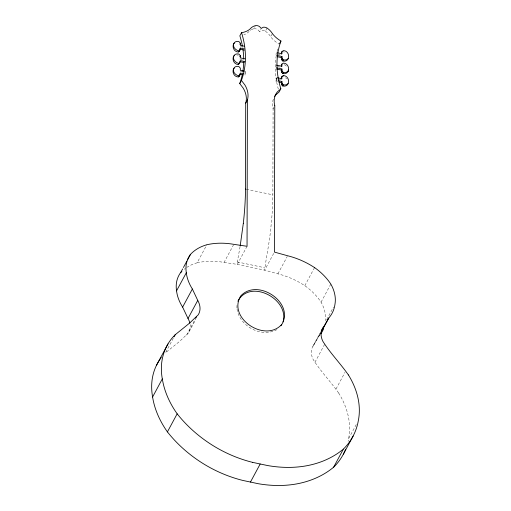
<?xml version="1.0" encoding="UTF-8"?>
<svg xmlns="http://www.w3.org/2000/svg" width="511" height="511" viewBox="0 0 511 511"><rect width="100%" height="100%" fill="white"/><g stroke="black" fill="none" stroke-linecap="round" stroke-linejoin="round"><path stroke-width="0.38" stroke-dasharray="2.56 1.92" d="M240.068 246.615L237.315 261.932L237.308 264.372L264.666 270.178L277.901 273.851A65.67 48.571 28.3 0 1 304.818 285.687A51.892 38.382 28.3 0 1 321.055 302.161A40.816 30.187 28.3 0 1 325.443 320.787M273.321 99.185A25.716 19.022 28.3 0 0 273.091 108.952L272.861 194.838A123.854 30.679 -78 0 1 270.683 229.113C269.45 242.904 266.269 256.49 264.666 270.178L274.407 252.089M277.524 81.722L276.017 81.396L276.023 78.681L276.598 77.608M276.598 78.285L276.592 80.323L276.017 81.396M236.944 305.444L236.938 308.408M251.24 29.766A15.132 11.191 28.3 0 1 253.814 28.757L255.174 26.24M253.814 28.763A4.637 3.43 28.3 0 1 257.819 29.721L259.582 31.548L261.281 28.392M267.055 28.06L265.362 31.216A4.637 3.43 28.3 0 0 261.357 30.468L259.582 31.548M272.408 33.643L270.709 36.792A22.171 16.397 28.3 0 0 279.268 44.189M276.662 52.646L276.081 53.725L276.074 56.44L276.655 55.36M273.078 108.952L274.094 107.061M186.726 267.438A51.892 38.382 28.3 0 1 197.112 262.814L206.859 244.737M173.318 338.225L165.449 352.833L179.815 341.227L188.457 332.942A20.561 15.209 28.3 0 0 190.149 324.594M197.125 262.833A65.67 48.571 28.3 0 1 224.067 262.418L233.431 245.037M186.636 335.101L194.883 319.797M189.147 331.716L195.885 319.19M247.049 246.283L237.308 264.372L224.067 262.43M277.901 273.851L287.271 256.458M304.824 285.681L314.559 267.592M321.074 302.154L330.815 284.065M326.727 319.618L333.472 307.092M312.866 346.33L319.982 333.115M338.652 393.023C330.617 381.493 320.608 371.337 313.122 359.399A20.561 15.209 28.3 0 1 313.645 345.161L320.014 333.332M313.645 345.161L320.199 333.964M314.929 362.325L324.664 344.242M336.008 389.024L344.995 372.327M348.655 438.617L356.525 424.009M276.949 329.614C261.498 338.084 239.576 326.299 237.047 309.174M236.849 54.977L238.279 55.124M277.594 54.045L280.616 54.69M240.56 46.61L244.335 47.408M277.562 66.551L281.337 67.35M239.774 58.95L242.795 59.595M276.023 78.681L277.53 79.007M278.284 79.167L280.552 79.646M240.496 71.566L243.517 72.211M246.264 189.191L272.861 194.838M237.315 261.932L264.672 267.738M282.883 51.656L284.308 52.116M284.282 64.622L286.748 66.36M285.579 77.825L286.716 78.815M184.19 269.271A51.892 38.382 28.3 0 1 185.429 268.326M249.132 31.318A15.132 11.191 28.3 0 0 248.448 32.072A22.171 16.397 28.3 0 1 243.843 34.812M250.333 30.328A15.132 11.191 28.3 0 1 250.78 30.034M338.672 393.016A84.091 62.195 28.3 0 1 348.611 438.604A94.075 69.579 28.3 0 1 348.087 441.332M278.335 89.163A114.675 84.82 28.3 0 1 276.579 53.84M277.071 51.56A114.675 84.82 28.3 0 1 277.85 48.571M265.362 31.209A15.132 11.191 28.3 0 1 270.702 36.798M319.886 335.088A46.086 34.09 28.3 0 1 319.081 336.059M245.031 72.53L245.018 75.245L245.599 74.165L245.606 71.451L245.031 72.53"/><path stroke-width="0.77" d="M244.878 61.55L240.342 60.592L239.876 62.738L238.254 64.514C231.151 64.124 231.355 52.326 238.861 54.045L240.355 55.699L240.349 57.877L244.884 58.835M244.156 48.89L240.374 48.085L239.908 50.231L238.286 52.007C231.183 51.624 231.387 39.826 238.886 41.544L240.387 43.192L240.381 45.37L244.162 46.175M245.504 189.032L245.714 103.145A25.716 19.022 28.3 0 0 243.274 88.243L239.736 83.574A114.675 84.82 28.3 0 0 242.271 74.67M280.852 88.78A114.675 84.82 28.3 0 1 280.973 41.027A22.171 16.397 28.3 0 1 272.42 33.637A15.132 11.191 28.3 0 0 267.061 28.054A4.637 3.43 28.3 0 0 263.05 27.313L261.281 28.392L259.518 26.566A4.637 3.43 28.3 0 0 255.513 25.607A15.132 11.191 28.3 0 0 250.147 28.923A22.171 16.397 28.3 0 1 241.556 32.672A114.675 84.82 28.3 0 1 241.428 80.412L244.967 85.094A25.716 19.022 28.3 0 1 247.401 99.984L247.049 246.283L233.808 244.341A65.67 48.571 28.3 0 0 206.866 244.75A51.892 38.382 28.3 0 0 190.558 254.312M274.777 105.796L274.407 252.089L287.642 255.762A65.67 48.571 28.3 0 1 314.559 267.598M281.312 79.077L281.312 77.627L281.893 76.554L283.401 75.539C290.504 75.922 290.299 87.72 282.794 86.001L281.753 84.864L281.299 82.52L281.88 81.441L278.105 80.642M281.344 66.628L281.344 65.172L281.925 64.099L283.433 63.083C290.535 63.466 290.331 75.264 282.826 73.546L281.785 72.409L281.331 70.064L281.912 68.991L276.623 67.867M281.369 54.121L281.376 52.671L281.957 51.592L283.464 50.576C290.561 50.966 290.363 62.764 282.858 61.045L281.817 59.902L281.363 57.564L281.944 56.485L277.409 55.52M281.893 76.554L281.887 78.732L277.358 77.768M281.925 64.099L281.919 66.277L276.63 65.153M281.957 51.592L281.951 53.77L277.416 52.812M243.325 223.307L240.189 245.893M233.521 56.395C232.633 59.755 235.75 62.776 238.835 63.434L239.876 62.738M233.489 68.851C232.601 72.211 235.718 75.226 238.803 75.89L239.851 75.187L240.311 73.047L243.332 73.686M288.166 71.201L288.357 70.026M283.075 321.911C289.526 298.852 249.879 278.284 237.864 301.235M239.333 51.311L239.64 49.88M239.301 63.811L239.608 62.38M244.098 71.131L240.323 70.333L240.323 68.155L238.829 66.5C231.323 64.782 231.119 76.58 238.222 76.963L239.269 76.267L239.576 74.836M241.556 32.659L239.857 35.815A114.675 84.82 28.3 0 1 242.418 46.194M239.806 44.272L240.387 43.192M240.374 48.085L239.8 49.165L244.328 50.123M238.286 52.007L239.908 50.231M239.78 56.778L240.355 55.699M238.254 64.514L238.835 63.434M238.222 76.963L238.803 75.89M239.269 76.267L239.851 75.187M239.736 83.574L241.435 80.419M245.714 103.145L247.413 99.99M279.606 43.55L280.967 41.027M281.817 59.902L282.398 58.829L281.944 56.485M282.858 61.045L283.439 59.966L286.198 59.921L288.223 58.637M281.785 72.409L282.366 71.329L281.912 68.991M282.826 73.546L283.407 72.473L286.166 72.428L288.191 71.138M282.819 76.612L283.401 75.539M281.753 84.864L282.334 83.785L281.88 81.441M180.805 272.389L182.676 268.907M183.423 267.515L186.796 261.255M187.543 259.863L190.539 254.299A40.816 30.187 28.3 0 0 186.304 272.759L176.55 290.848A46.086 34.09 28.3 0 0 182.625 307.105L188.01 318.5A20.561 15.209 28.3 0 1 189.856 323.061M282.794 86.001L283.375 84.928L286.134 84.883L288.159 83.593M182.631 307.098L192.372 289.015A46.086 34.09 28.3 0 1 186.298 272.759M156.423 365.435L168.004 343.929M174.066 336.832L175.19 334.743L189.555 323.137L198.198 314.853A20.561 15.209 28.3 0 0 197.744 300.411L192.372 289.015M188.01 318.5L197.751 300.411M345.66 449.195A94.075 69.579 28.3 0 1 333.664 467.182C323.054 476.022 309.966 481.503 296.437 483.949A105.17 77.787 28.3 0 1 258.144 483.693L242.751 480.417A105.17 77.787 28.3 0 1 204.502 464.429C190.373 455.85 177.675 444.877 167.416 431.897A94.075 69.579 28.3 0 1 152.591 397.009L162.306 378.919A84.091 62.195 28.3 0 1 172.501 337.599L175.19 334.743M195.63 318.41L196.377 317.018M167.416 431.897L177.157 413.808A94.075 69.579 28.3 0 1 162.326 378.919M321.132 331.249L328.809 317.963A46.086 34.09 28.3 0 0 334.961 304.307A40.816 30.187 28.3 0 0 330.821 284.065A51.892 38.382 28.3 0 0 314.572 267.585M320.569 333.268L328.809 317.963M250.447 482.084L260.188 463.994L267.885 465.598A105.17 77.787 28.3 0 0 306.172 465.853C319.694 463.413 332.802 457.952 343.386 449.08L333.645 467.169M343.392 454.132L353.133 436.043M281.044 325.635C296.112 303.534 257.908 277.352 240.758 295.914C227.21 317.983 264.787 342.849 281.567 324.651M234.402 43.167L233.527 43.952C232.716 47.299 235.801 50.27 238.867 50.928M233.495 56.453L234.37 55.667M233.463 68.908L234.338 68.123M277.588 56.759L281.363 57.564M276.802 69.106L281.331 70.064M239.768 61.665L244.296 62.629M279.038 82.041L281.299 82.52M239.736 74.121L242.757 74.759M252.491 462.334L260.188 463.994M282.398 58.829L283.439 59.966M282.366 71.329L283.407 72.473M282.334 83.785L283.375 84.928M177.157 413.808C187.416 426.794 200.114 437.755 214.237 446.346A105.17 77.787 28.3 0 0 252.491 462.34M348.393 374.933C340.358 363.404 330.349 353.248 322.863 341.31A20.561 15.209 28.3 0 1 323.386 327.072M176.563 290.848A40.816 30.187 28.3 0 1 180.792 272.382M152.604 397.009A84.091 62.195 28.3 0 1 161.297 357.508M245.504 189.025A123.854 30.679 -78 0 1 243.325 223.307M242.981 49.637A114.675 84.82 28.3 0 1 243.728 59.18M243.721 61.869A114.675 84.82 28.3 0 1 242.84 71.604M274.688 96.375A25.716 19.022 28.3 0 1 275.595 95.103L279.147 91.935L280.846 88.78L277.294 91.954A25.716 19.022 28.3 0 0 274.79 105.796M180.817 272.401A51.892 38.382 28.3 0 1 181.884 271.303M323.642 328.573A46.086 34.09 28.3 0 1 320.646 334.085M348.413 374.927A84.091 62.195 28.3 0 1 358.352 420.515A94.075 69.579 28.3 0 1 343.398 449.092"/></g></svg>
